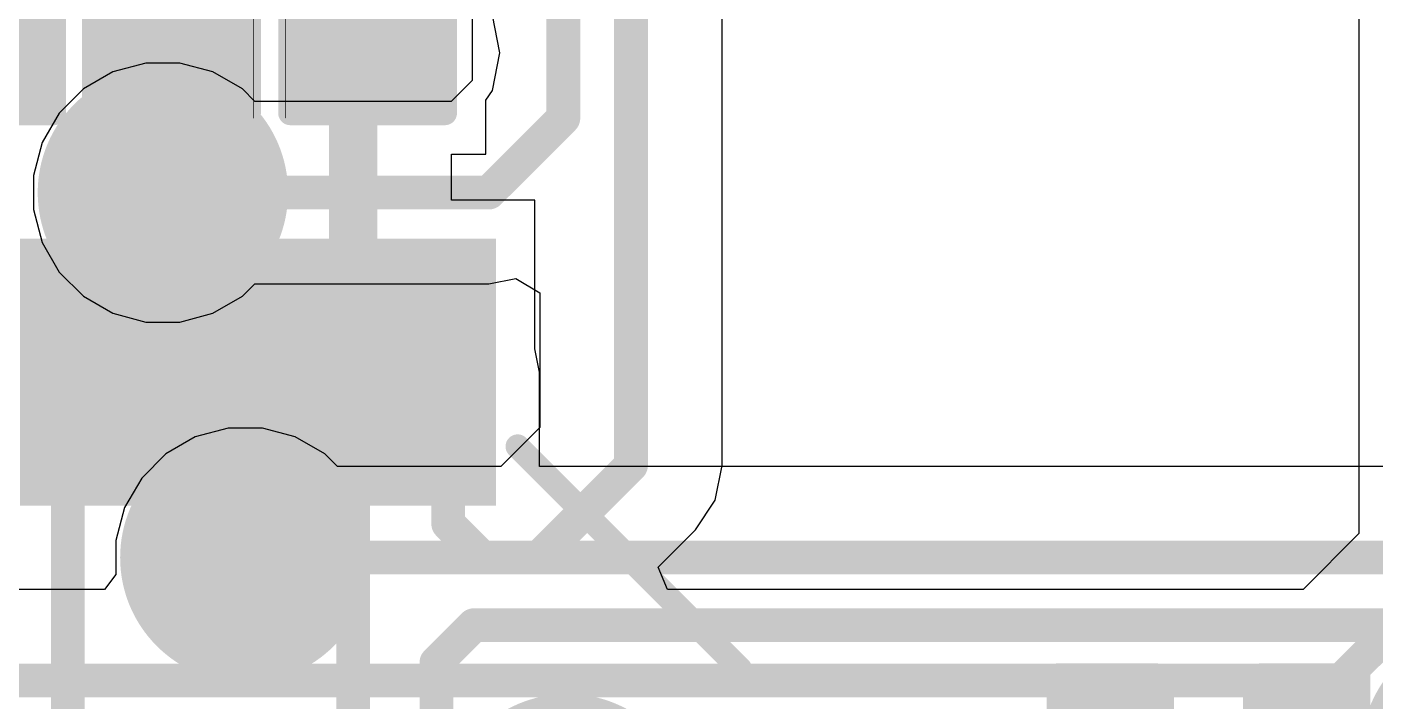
# Model space of a CAD drawing. Header units: inches. Extents: x -0.14 to 3.84, y -0.14 to 3.05.
# Drawn here: x 2.3149 to 2.594, y 1.7827 to 1.9223 of the extents above; entities that cross this region are included whole.
import ezdxf

# ---------------------------------------------------------------- set-up
doc = ezdxf.new("R2010")
doc.units = ezdxf.units.IN
doc.header["$MEASUREMENT"] = 0
for name, color, linetype in [('Bottom Layer', 5, 'Continuous'), ('Bottom Solder', 6, 'Continuous'), ('Ground Layer', 76, 'Continuous'), ('Power Layer', 16, 'Continuous'), ('Top Layer', 1, 'Continuous'), ('Top Overlay', 2, 'Continuous'), ('Top Paste', 8, 'Continuous'), ('Top Solder', 216, 'Continuous'), ('Via Holes', 16, 'Continuous')]:
    doc.layers.add(name, color=color, linetype=linetype)

# ---------------------------------------------------------------- blocks, each defined once
blk = doc.blocks.new('64_LQFP__10_10__5')
at = {"layer": 'Top Layer'}
for points in [[(0.0748, 0.25), (0.0748, 0.20276), (0.06299, 0.20276), (0.06299, 0.25)], [(0.09449, 0.25), (0.09449, 0.20276), (0.08268, 0.20276), (0.08268, 0.25)], [(0.11417, 0.25), (0.11417, 0.20276), (0.10236, 0.20276), (0.10236, 0.25)], [(0.13386, 0.25), (0.13386, 0.20276), (0.12205, 0.20276), (0.12205, 0.25)], [(0.15354, 0.25), (0.15354, 0.20276), (0.14173, 0.20276), (0.14173, 0.25)]]:
    blk.add_hatch(color=1, dxfattribs=at).paths.add_polyline_path(points)
at = {"layer": 'Top Paste'}
for points in [[(0.0748, 0.25), (0.0748, 0.20276), (0.06299, 0.20276), (0.06299, 0.25)], [(0.09449, 0.25), (0.09449, 0.20276), (0.08268, 0.20276), (0.08268, 0.25)], [(0.11417, 0.25), (0.11417, 0.20276), (0.10236, 0.20276), (0.10236, 0.25)], [(0.13386, 0.25), (0.13386, 0.20276), (0.12205, 0.20276), (0.12205, 0.25)], [(0.15354, 0.25), (0.15354, 0.20276), (0.14173, 0.20276), (0.14173, 0.25)]]:
    blk.add_hatch(color=8, dxfattribs=at).paths.add_polyline_path(points)
at = {"layer": 'Top Solder'}
for points in [[(0.0788, 0.254), (0.0788, 0.19876), (0.05899, 0.19876), (0.05899, 0.254)], [(0.09849, 0.254), (0.09849, 0.19876), (0.07868, 0.19876), (0.07868, 0.254)], [(0.11817, 0.254), (0.11817, 0.19876), (0.09836, 0.19876), (0.09836, 0.254)], [(0.13786, 0.254), (0.13786, 0.19876), (0.11805, 0.19876), (0.11805, 0.254)], [(0.15754, 0.254), (0.15754, 0.19876), (0.13773, 0.19876), (0.13773, 0.254)]]:
    blk.add_hatch(color=216, dxfattribs=at).paths.add_polyline_path(points)
at = {"layer": 'Top Overlay'}
blk.add_lwpolyline([(0.162, 0.211, 0.005, 0.005, 0), (0.208, 0.165, 0.005, 0.005, 0)], format="xyseb", dxfattribs=at)
for points in [[(0.16075, 0.211, 0.0025, 0.0025, 1), (0.16325, 0.211, 0.0025, 0.0025, 1)], [(0.20675, 0.165, 0.0025, 0.0025, 1), (0.20925, 0.165, 0.0025, 0.0025, 1)]]:
    blk.add_lwpolyline(points, format="xyseb", close=True, dxfattribs=at)
blk = doc.blocks.new('R___0402_48')
at = {"layer": 'Top Layer'}
for points in [[(-0.0275, -0.0125), (-0.0275, 0.0125), (-0.0095, 0.0125), (-0.0095, -0.0125)], [(0.0095, -0.0125), (0.0095, 0.0125), (0.0275, 0.0125), (0.0275, -0.0125)]]:
    blk.add_hatch(color=1, dxfattribs=at).paths.add_polyline_path(points)
at = {"layer": 'Top Paste'}
for points in [[(-0.0275, -0.0125), (-0.0275, 0.0125), (-0.0095, 0.0125), (-0.0095, -0.0125)], [(0.0095, -0.0125), (0.0095, 0.0125), (0.0275, 0.0125), (0.0275, -0.0125)]]:
    blk.add_hatch(color=8, dxfattribs=at).paths.add_polyline_path(points)
at = {"layer": 'Top Solder'}
for points in [[(-0.02967, -0.01466), (-0.02967, 0.01467), (-0.00734, 0.01467), (-0.00734, -0.01466)], [(0.00733, -0.01466), (0.00733, 0.01467), (0.02967, 0.01467), (0.02967, -0.01466)]]:
    blk.add_hatch(color=216, dxfattribs=at).paths.add_polyline_path(points)
at = {"layer": 'Top Overlay'}
for points in [[(-0.031, 0.016, 0.005, 0.005, 0), (-0.031, -0.016, 0.005, 0.005, 0)], [(-0.031, 0.016, 0.005, 0.005, 0), (0.031, 0.016, 0.005, 0.005, 0)], [(0.031, 0.016, 0.005, 0.005, 0), (0.031, -0.016, 0.005, 0.005, 0)], [(-0.031, -0.016, 0.005, 0.005, 0), (0.031, -0.016, 0.005, 0.005, 0)], [(-0.032, -0.017, 0.000127, 0.000127, 0), (0.032, -0.017, 0.000127, 0.000127, 0)]]:
    blk.add_lwpolyline(points, format="xyseb", dxfattribs=at)
for points in [[(-0.03225, 0.016, 0.0025, 0.0025, 1), (-0.02975, 0.016, 0.0025, 0.0025, 1)], [(-0.03225, 0.016, 0.0025, 0.0025, 1), (-0.02975, 0.016, 0.0025, 0.0025, 1)], [(0.02975, 0.016, 0.0025, 0.0025, 1), (0.03225, 0.016, 0.0025, 0.0025, 1)], [(0.02975, 0.016, 0.0025, 0.0025, 1), (0.03225, 0.016, 0.0025, 0.0025, 1)], [(-0.03225, -0.016, 0.0025, 0.0025, 1), (-0.02975, -0.016, 0.0025, 0.0025, 1)], [(-0.03225, -0.016, 0.0025, 0.0025, 1), (-0.02975, -0.016, 0.0025, 0.0025, 1)], [(0.02975, -0.016, 0.0025, 0.0025, 1), (0.03225, -0.016, 0.0025, 0.0025, 1)], [(0.02975, -0.016, 0.0025, 0.0025, 1), (0.03225, -0.016, 0.0025, 0.0025, 1)], [(-0.03203, -0.017, 0.0000635, 0.0000635, 1), (-0.03197, -0.017, 0.0000635, 0.0000635, 1)], [(0.03197, -0.017, 0.0000635, 0.0000635, 1), (0.03203, -0.017, 0.0000635, 0.0000635, 1)]]:
    blk.add_lwpolyline(points, format="xyseb", close=True, dxfattribs=at)
blk = doc.blocks.new('R___0402_57')
at = {"layer": 'Top Layer'}
for points in [[(-0.0275, -0.0125), (-0.0275, 0.0125), (-0.0095, 0.0125), (-0.0095, -0.0125)], [(0.0095, -0.0125), (0.0095, 0.0125), (0.0275, 0.0125), (0.0275, -0.0125)]]:
    blk.add_hatch(color=1, dxfattribs=at).paths.add_polyline_path(points)
at = {"layer": 'Top Paste'}
for points in [[(-0.0275, -0.0125), (-0.0275, 0.0125), (-0.0095, 0.0125), (-0.0095, -0.0125)], [(0.0095, -0.0125), (0.0095, 0.0125), (0.0275, 0.0125), (0.0275, -0.0125)]]:
    blk.add_hatch(color=8, dxfattribs=at).paths.add_polyline_path(points)
at = {"layer": 'Top Solder'}
for points in [[(-0.02966, -0.01467), (-0.02966, 0.01467), (-0.00733, 0.01467), (-0.00733, -0.01467)], [(0.00734, -0.01467), (0.00734, 0.01467), (0.02967, 0.01467), (0.02967, -0.01467)]]:
    blk.add_hatch(color=216, dxfattribs=at).paths.add_polyline_path(points)
at = {"layer": 'Top Overlay'}
for points in [[(-0.031, -0.016, 0.005, 0.005, 0), (-0.031, 0.016, 0.005, 0.005, 0)], [(0.031, 0.016, 0.005, 0.005, 0), (-0.031, 0.016, 0.005, 0.005, 0)], [(0.031, -0.016, 0.005, 0.005, 0), (0.031, 0.016, 0.005, 0.005, 0)], [(0.031, -0.016, 0.005, 0.005, 0), (-0.031, -0.016, 0.005, 0.005, 0)], [(0.032, -0.017, 0.000127, 0.000127, 0), (-0.032, -0.017, 0.000127, 0.000127, 0)]]:
    blk.add_lwpolyline(points, format="xyseb", dxfattribs=at)
for points in [[(-0.03225, 0.016, 0.0025, 0.0025, 1), (-0.02975, 0.016, 0.0025, 0.0025, 1)], [(-0.03225, 0.016, 0.0025, 0.0025, 1), (-0.02975, 0.016, 0.0025, 0.0025, 1)], [(0.02975, 0.016, 0.0025, 0.0025, 1), (0.03225, 0.016, 0.0025, 0.0025, 1)], [(0.02975, 0.016, 0.0025, 0.0025, 1), (0.03225, 0.016, 0.0025, 0.0025, 1)], [(-0.03225, -0.016, 0.0025, 0.0025, 1), (-0.02975, -0.016, 0.0025, 0.0025, 1)], [(-0.03225, -0.016, 0.0025, 0.0025, 1), (-0.02975, -0.016, 0.0025, 0.0025, 1)], [(0.02975, -0.016, 0.0025, 0.0025, 1), (0.03225, -0.016, 0.0025, 0.0025, 1)], [(0.02975, -0.016, 0.0025, 0.0025, 1), (0.03225, -0.016, 0.0025, 0.0025, 1)], [(-0.03203, -0.017, 0.0000635, 0.0000635, 1), (-0.03197, -0.017, 0.0000635, 0.0000635, 1)], [(0.03197, -0.017, 0.0000635, 0.0000635, 1), (0.03203, -0.017, 0.0000635, 0.0000635, 1)]]:
    blk.add_lwpolyline(points, format="xyseb", close=True, dxfattribs=at)
blk = doc.blocks.new('R___0402_61')
at = {"layer": 'Top Layer'}
for points in [[(-0.0275, -0.0125), (-0.0275, 0.0125), (-0.0095, 0.0125), (-0.0095, -0.0125)], [(0.0095, -0.0125), (0.0095, 0.0125), (0.0275, 0.0125), (0.0275, -0.0125)]]:
    blk.add_hatch(color=1, dxfattribs=at).paths.add_polyline_path(points)
at = {"layer": 'Top Paste'}
for points in [[(-0.0275, -0.0125), (-0.0275, 0.0125), (-0.0095, 0.0125), (-0.0095, -0.0125)], [(0.0095, -0.0125), (0.0095, 0.0125), (0.0275, 0.0125), (0.0275, -0.0125)]]:
    blk.add_hatch(color=8, dxfattribs=at).paths.add_polyline_path(points)
at = {"layer": 'Top Solder'}
for points in [[(-0.02966, -0.01467), (-0.02966, 0.01466), (-0.00733, 0.01466), (-0.00733, -0.01467)], [(0.00734, -0.01467), (0.00734, 0.01466), (0.02967, 0.01466), (0.02967, -0.01467)]]:
    blk.add_hatch(color=216, dxfattribs=at).paths.add_polyline_path(points)
at = {"layer": 'Top Overlay'}
for points in [[(-0.031, -0.016, 0.005, 0.005, 0), (-0.031, 0.016, 0.005, 0.005, 0)], [(0.031, 0.016, 0.005, 0.005, 0), (-0.031, 0.016, 0.005, 0.005, 0)], [(0.031, -0.016, 0.005, 0.005, 0), (0.031, 0.016, 0.005, 0.005, 0)], [(0.031, -0.016, 0.005, 0.005, 0), (-0.031, -0.016, 0.005, 0.005, 0)], [(0.032, -0.017, 0.000127, 0.000127, 0), (-0.032, -0.017, 0.000127, 0.000127, 0)]]:
    blk.add_lwpolyline(points, format="xyseb", dxfattribs=at)
for points in [[(-0.03225, 0.016, 0.0025, 0.0025, 1), (-0.02975, 0.016, 0.0025, 0.0025, 1)], [(-0.03225, 0.016, 0.0025, 0.0025, 1), (-0.02975, 0.016, 0.0025, 0.0025, 1)], [(0.02975, 0.016, 0.0025, 0.0025, 1), (0.03225, 0.016, 0.0025, 0.0025, 1)], [(0.02975, 0.016, 0.0025, 0.0025, 1), (0.03225, 0.016, 0.0025, 0.0025, 1)], [(-0.03225, -0.016, 0.0025, 0.0025, 1), (-0.02975, -0.016, 0.0025, 0.0025, 1)], [(-0.03225, -0.016, 0.0025, 0.0025, 1), (-0.02975, -0.016, 0.0025, 0.0025, 1)], [(0.02975, -0.016, 0.0025, 0.0025, 1), (0.03225, -0.016, 0.0025, 0.0025, 1)], [(0.02975, -0.016, 0.0025, 0.0025, 1), (0.03225, -0.016, 0.0025, 0.0025, 1)], [(-0.03203, -0.017, 0.0000635, 0.0000635, 1), (-0.03197, -0.017, 0.0000635, 0.0000635, 1)], [(0.03197, -0.017, 0.0000635, 0.0000635, 1), (0.03203, -0.017, 0.0000635, 0.0000635, 1)]]:
    blk.add_lwpolyline(points, format="xyseb", close=True, dxfattribs=at)
blk = doc.blocks.new('C___0402_130')
at = {"layer": 'Top Layer'}
for points in [[(-0.0275, -0.0125), (-0.0275, 0.0125), (-0.0095, 0.0125), (-0.0095, -0.0125)], [(0.0095, -0.0125), (0.0095, 0.0125), (0.0275, 0.0125), (0.0275, -0.0125)]]:
    blk.add_hatch(color=1, dxfattribs=at).paths.add_polyline_path(points)
at = {"layer": 'Top Paste'}
for points in [[(-0.0275, -0.0125), (-0.0275, 0.0125), (-0.0095, 0.0125), (-0.0095, -0.0125)], [(0.0095, -0.0125), (0.0095, 0.0125), (0.0275, 0.0125), (0.0275, -0.0125)]]:
    blk.add_hatch(color=8, dxfattribs=at).paths.add_polyline_path(points)
at = {"layer": 'Top Solder'}
for points in [[(-0.02986, -0.01486), (-0.02986, 0.01486), (-0.00714, 0.01486), (-0.00714, -0.01486)], [(0.00714, -0.01486), (0.00714, 0.01486), (0.02986, 0.01486), (0.02986, -0.01486)]]:
    blk.add_hatch(color=216, dxfattribs=at).paths.add_polyline_path(points)
at = {"layer": 'Top Overlay'}
for points in [[(-0.011, 0.016, 0.005, 0.005, 0), (-0.031, 0.016, 0.005, 0.005, 0)], [(-0.031, 0.016, 0.005, 0.005, 0), (-0.031, -0.016, 0.005, 0.005, 0)], [(0.031, 0.016, 0.005, 0.005, 0), (0.011, 0.016, 0.005, 0.005, 0)], [(0.031, 0.016, 0.005, 0.005, 0), (0.031, -0.016, 0.005, 0.005, 0)], [(-0.011, -0.016, 0.005, 0.005, 0), (-0.031, -0.016, 0.005, 0.005, 0)], [(0.031, -0.016, 0.005, 0.005, 0), (0.011, -0.016, 0.005, 0.005, 0)]]:
    blk.add_lwpolyline(points, format="xyseb", dxfattribs=at)
for points in [[(-0.03225, 0.016, 0.0025, 0.0025, 1), (-0.02975, 0.016, 0.0025, 0.0025, 1)], [(-0.03225, 0.016, 0.0025, 0.0025, 1), (-0.02975, 0.016, 0.0025, 0.0025, 1)], [(-0.01225, 0.016, 0.0025, 0.0025, 1), (-0.00975, 0.016, 0.0025, 0.0025, 1)], [(0.00975, 0.016, 0.0025, 0.0025, 1), (0.01225, 0.016, 0.0025, 0.0025, 1)], [(0.02975, 0.016, 0.0025, 0.0025, 1), (0.03225, 0.016, 0.0025, 0.0025, 1)], [(0.02975, 0.016, 0.0025, 0.0025, 1), (0.03225, 0.016, 0.0025, 0.0025, 1)], [(-0.03225, -0.016, 0.0025, 0.0025, 1), (-0.02975, -0.016, 0.0025, 0.0025, 1)], [(-0.03225, -0.016, 0.0025, 0.0025, 1), (-0.02975, -0.016, 0.0025, 0.0025, 1)], [(-0.01225, -0.016, 0.0025, 0.0025, 1), (-0.00975, -0.016, 0.0025, 0.0025, 1)], [(0.00975, -0.016, 0.0025, 0.0025, 1), (0.01225, -0.016, 0.0025, 0.0025, 1)], [(0.02975, -0.016, 0.0025, 0.0025, 1), (0.03225, -0.016, 0.0025, 0.0025, 1)], [(0.02975, -0.016, 0.0025, 0.0025, 1), (0.03225, -0.016, 0.0025, 0.0025, 1)]]:
    blk.add_lwpolyline(points, format="xyseb", close=True, dxfattribs=at)

msp = doc.modelspace()

# ---------------------------------------------------------------- hatches: boundary and pattern name
at = {"layer": 'Bottom Layer'}
h = msp.add_hatch(color=5, dxfattribs=at)
edge = h.paths.add_edge_path()
edge.add_arc((2.34307, 1.888), 0.01181, 0, 360)
h = msp.add_hatch(color=5, dxfattribs=at)
edge = h.paths.add_edge_path()
edge.add_arc((2.36013, 1.81245), 0.01181, 0, 360)
at = {"layer": 'Bottom Solder'}
h = msp.add_hatch(color=6, dxfattribs=at)
edge = h.paths.add_edge_path()
edge.add_arc((2.34307, 1.888), 0.01581, 0, 360)
h = msp.add_hatch(color=6, dxfattribs=at)
edge = h.paths.add_edge_path()
edge.add_arc((2.36013, 1.81245), 0.01581, 0, 360)
at = {"layer": 'Ground Layer'}
h = msp.add_hatch(color=76, dxfattribs=at)
edge = h.paths.add_edge_path()
edge.add_arc((2.34307, 1.888), 0.02591, 0, 360)
h = msp.add_hatch(color=76, dxfattribs=at)
edge = h.paths.add_edge_path()
edge.add_arc((2.36013, 1.81245), 0.02591, 0, 360)
at = {"layer": 'Power Layer'}
h = msp.add_hatch(color=16, dxfattribs=at)
edge = h.paths.add_edge_path()
edge.add_arc((2.34307, 1.888), 0.02591, 0, 360)
h = msp.add_hatch(color=16, dxfattribs=at)
edge = h.paths.add_edge_path()
edge.add_arc((2.36013, 1.81245), 0.02591, 0, 360)
h = msp.add_hatch(color=16, dxfattribs=at)
edge = h.paths.add_edge_path()
edge.add_arc((2.617, 1.77208), 0.02591, 0, 360)
h = msp.add_hatch(color=16, dxfattribs=at)
edge = h.paths.add_edge_path()
edge.add_arc((2.42677, 1.7583), 0.02591, 0, 360)
at = {"layer": 'Top Layer'}
h = msp.add_hatch(color=1, dxfattribs=at)
edge = h.paths.add_edge_path()
edge.add_arc((2.34307, 1.888), 0.01181, 0, 360)
h = msp.add_hatch(color=1, dxfattribs=at)
edge = h.paths.add_edge_path()
edge.add_arc((2.36013, 1.81245), 0.01181, 0, 360)
at = {"layer": 'Top Solder'}
h = msp.add_hatch(color=216, dxfattribs=at)
edge = h.paths.add_edge_path()
edge.add_arc((2.34307, 1.888), 0.01581, 0, 360)
h = msp.add_hatch(color=216, dxfattribs=at)
edge = h.paths.add_edge_path()
edge.add_arc((2.36013, 1.81245), 0.01581, 0, 360)
at = {"layer": 'Via Holes'}
h = msp.add_hatch(color=7, dxfattribs=at)
edge = h.paths.add_edge_path()
edge.add_arc((2.34307, 1.888), 0.00591, 0, 360)
h = msp.add_hatch(color=7, dxfattribs=at)
edge = h.paths.add_edge_path()
edge.add_arc((2.36013, 1.81245), 0.00591, 0, 360)

# ---------------------------------------------------------------- linework, layer by layer
at = {"layer": 'Bottom Layer'}
for p, q in [((2.45881, 1.83153), (2.45881, 2.41134)), ((2.59063, 2.15572), (2.59063, 1.81741)), ((2.40709, 1.9521), (2.40709, 1.91123)), ((2.33954, 1.91481), (2.33272, 1.91298)), ((2.3466, 1.91481), (2.33954, 1.91481)), ((2.35342, 1.91298), (2.3466, 1.91481)), ((2.33272, 1.91298), (2.32661, 1.90945)), ((2.35953, 1.90945), (2.35342, 1.91298)), ((2.32661, 1.90945), (2.32162, 1.90446)), ((2.36212, 1.90686), (2.35953, 1.90945)), ((2.40709, 1.91123), (2.40272, 1.90686)), ((2.40272, 1.90686), (2.36212, 1.90686)), ((2.32162, 1.90446), (2.31809, 1.89835)), ((2.31809, 1.89835), (2.31626, 1.89153)), ((2.31626, 1.89153), (2.31626, 1.88447)), ((2.31626, 1.88447), (2.31809, 1.87765)), ((2.31809, 1.87765), (2.32162, 1.87154)), ((2.32162, 1.87154), (2.32661, 1.86655)), ((2.41053, 1.86914), (2.41609, 1.87024)), ((2.41609, 1.87024), (2.42109, 1.86725)), ((2.35953, 1.86655), (2.36212, 1.86914)), ((2.36212, 1.86914), (2.41053, 1.86914)), ((2.42109, 1.86725), (2.42109, 1.83934)), ((2.32661, 1.86655), (2.33272, 1.86302)), ((2.35342, 1.86302), (2.35953, 1.86655)), ((2.33272, 1.86302), (2.33954, 1.86119)), ((2.33954, 1.86119), (2.3466, 1.86119)), ((2.3466, 1.86119), (2.35342, 1.86302)), ((2.3566, 1.83926), (2.34978, 1.83743)), ((2.36366, 1.83926), (2.3566, 1.83926)), ((2.37048, 1.83743), (2.36366, 1.83926)), ((2.42109, 1.83934), (2.41305, 1.83131)), ((2.34978, 1.83743), (2.34367, 1.8339)), ((2.37659, 1.8339), (2.37048, 1.83743)), ((2.34367, 1.8339), (2.33868, 1.82891)), ((2.37918, 1.83131), (2.37659, 1.8339)), ((2.41305, 1.83131), (2.37918, 1.83131)), ((2.45737, 1.82431), (2.45881, 1.83153)), ((2.33868, 1.82891), (2.33515, 1.82279)), ((2.33515, 1.82279), (2.33332, 1.81598)), ((2.45329, 1.81819), (2.45737, 1.82431)), ((2.44557, 1.81048), (2.45329, 1.81819)), ((2.59063, 1.81741), (2.57908, 1.80586)), ((2.33332, 1.81598), (2.33332, 1.80892)), ((2.33332, 1.80892), (2.33098, 1.80586)), ((2.44749, 1.80586), (2.44557, 1.81048)), ((2.33098, 1.80586), (2.31054, 1.80586)), ((2.57908, 1.80586), (2.44749, 1.80586))]:
    msp.add_line(p, q, dxfattribs=at)
for points in [[(2.42595, 1.90341, 0.007, 0.007, 0), (2.42595, 2.42496, 0.007, 0.007, 0)], [(2.43995, 1.83153, 0.007, 0.007, 0), (2.43995, 2.41916, 0.007, 0.007, 0)], [(2.41053, 1.888, 0.007, 0.007, 0), (2.42595, 1.90341, 0.007, 0.007, 0)], [(2.34307, 1.888, 0.007, 0.007, 0), (2.41053, 1.888, 0.007, 0.007, 0)], [(2.42086, 1.81245, 0.007, 0.007, 0), (2.43995, 1.83153, 0.007, 0.007, 0)], [(2.36013, 1.81245, 0.007, 0.007, 0), (2.42086, 1.81245, 0.007, 0.007, 0)], [(2.5869, 1.787, 0.007, 0.007, 0), (2.60949, 1.80959, 0.007, 0.007, 0)], [(2.29897, 1.787, 0.007, 0.007, 0), (2.5869, 1.787, 0.007, 0.007, 0)]]:
    msp.add_lwpolyline(points, format="xyseb", dxfattribs=at)
for points in [[(2.4242, 1.90341, 0.0035, 0.0035, 1), (2.4277, 1.90341, 0.0035, 0.0035, 1)], [(2.4242, 1.90341, 0.0035, 0.0035, 1), (2.4277, 1.90341, 0.0035, 0.0035, 1)], [(2.34132, 1.888, 0.0035, 0.0035, 1), (2.34482, 1.888, 0.0035, 0.0035, 1)], [(2.40878, 1.888, 0.0035, 0.0035, 1), (2.41228, 1.888, 0.0035, 0.0035, 1)], [(2.40878, 1.888, 0.0035, 0.0035, 1), (2.41228, 1.888, 0.0035, 0.0035, 1)], [(2.4382, 1.83153, 0.0035, 0.0035, 1), (2.4417, 1.83153, 0.0035, 0.0035, 1)], [(2.4382, 1.83153, 0.0035, 0.0035, 1), (2.4417, 1.83153, 0.0035, 0.0035, 1)], [(2.35838, 1.81245, 0.0035, 0.0035, 1), (2.36188, 1.81245, 0.0035, 0.0035, 1)], [(2.41911, 1.81245, 0.0035, 0.0035, 1), (2.42261, 1.81245, 0.0035, 0.0035, 1)], [(2.41911, 1.81245, 0.0035, 0.0035, 1), (2.42261, 1.81245, 0.0035, 0.0035, 1)], [(2.58515, 1.787, 0.0035, 0.0035, 1), (2.58865, 1.787, 0.0035, 0.0035, 1)], [(2.58515, 1.787, 0.0035, 0.0035, 1), (2.58865, 1.787, 0.0035, 0.0035, 1)]]:
    msp.add_lwpolyline(points, format="xyseb", close=True, dxfattribs=at)
at = {"layer": 'Top Layer'}
for p, q in [((2.41283, 1.91695), (2.41128, 1.92475)), ((2.41128, 1.90914), (2.41283, 1.91695)), ((2.40994, 1.90714), (2.41128, 1.90914)), ((2.40994, 1.89595), (2.40994, 1.90714)), ((2.40283, 1.88645), (2.40283, 1.89595)), ((2.40283, 1.89595), (2.40994, 1.89595)), ((2.42003, 1.88645), (2.40283, 1.88645)), ((2.42003, 1.85563), (2.42003, 1.88645)), ((2.42099, 1.85082), (2.42003, 1.85563)), ((2.42099, 1.83131), (2.42099, 1.85082)), ((2.66908, 1.83131), (2.42099, 1.83131))]:
    msp.add_line(p, q, dxfattribs=at)
for points in [[(2.34304, 1.888, 0.01, 0.01, 0), (2.34304, 1.91695, 0.01, 0.01, 0)], [(2.38244, 1.91045, 0.01, 0.01, 0), (2.38894, 1.91695, 0.01, 0.01, 0)], [(2.38894, 1.91695, 0.01, 0.01, 0), (2.39244, 1.91695, 0.01, 0.01, 0)], [(2.38244, 1.88727, 0.01, 0.01, 0), (2.38244, 1.91045, 0.01, 0.01, 0)], [(2.34307, 1.85082, 0.01, 0.01, 0), (2.34307, 1.888, 0.01, 0.01, 0)], [(2.38244, 1.85082, 0.01, 0.01, 0), (2.38244, 1.88727, 0.01, 0.01, 0)], [(2.36185, 1.84992, 0.01, 0.01, 0), (2.36276, 1.85082, 0.01, 0.01, 0)], [(2.32339, 1.56686, 0.007, 0.007, 0), (2.32339, 1.85082, 0.007, 0.007, 0)], [(2.36285, 1.81417, 0.01, 0.01, 0), (2.36285, 1.84992, 0.01, 0.01, 0)], [(2.38244, 1.76618, 0.007, 0.007, 0), (2.38244, 1.85082, 0.007, 0.007, 0)], [(2.40213, 1.81945, 0.007, 0.007, 0), (2.40213, 1.85082, 0.007, 0.007, 0)], [(2.40213, 1.81945, 0.007, 0.007, 0), (2.40914, 1.81245, 0.007, 0.007, 0)], [(2.36013, 1.81245, 0.01, 0.01, 0), (2.36185, 1.81417, 0.01, 0.01, 0)], [(2.40914, 1.81245, 0.007, 0.007, 0), (2.66908, 1.81245, 0.007, 0.007, 0)], [(2.39969, 1.7907, 0.007, 0.007, 0), (2.40744, 1.79845, 0.007, 0.007, 0)], [(2.40744, 1.79845, 0.007, 0.007, 0), (2.66255, 1.79845, 0.007, 0.007, 0)], [(2.39969, 1.74034, 0.007, 0.007, 0), (2.39969, 1.7907, 0.007, 0.007, 0)]]:
    msp.add_lwpolyline(points, format="xyseb", dxfattribs=at)
for points in [[(2.34054, 1.91695, 0.005, 0.005, 1), (2.34554, 1.91695, 0.005, 0.005, 1)], [(2.38644, 1.91695, 0.005, 0.005, 1), (2.39144, 1.91695, 0.005, 0.005, 1)], [(2.38644, 1.91695, 0.005, 0.005, 1), (2.39144, 1.91695, 0.005, 0.005, 1)], [(2.38994, 1.91695, 0.005, 0.005, 1), (2.39494, 1.91695, 0.005, 0.005, 1)], [(2.37994, 1.91045, 0.005, 0.005, 1), (2.38494, 1.91045, 0.005, 0.005, 1)], [(2.37994, 1.91045, 0.005, 0.005, 1), (2.38494, 1.91045, 0.005, 0.005, 1)], [(2.34054, 1.888, 0.005, 0.005, 1), (2.34554, 1.888, 0.005, 0.005, 1)], [(2.34057, 1.888, 0.005, 0.005, 1), (2.34557, 1.888, 0.005, 0.005, 1)], [(2.37994, 1.88727, 0.005, 0.005, 1), (2.38494, 1.88727, 0.005, 0.005, 1)], [(2.37994, 1.88727, 0.005, 0.005, 1), (2.38494, 1.88727, 0.005, 0.005, 1)], [(2.34057, 1.85082, 0.005, 0.005, 1), (2.34557, 1.85082, 0.005, 0.005, 1)], [(2.36026, 1.85082, 0.005, 0.005, 1), (2.36526, 1.85082, 0.005, 0.005, 1)], [(2.37994, 1.85082, 0.005, 0.005, 1), (2.38494, 1.85082, 0.005, 0.005, 1)], [(2.32164, 1.85082, 0.0035, 0.0035, 1), (2.32514, 1.85082, 0.0035, 0.0035, 1)], [(2.35935, 1.84992, 0.005, 0.005, 1), (2.36435, 1.84992, 0.005, 0.005, 1)], [(2.36035, 1.84992, 0.005, 0.005, 1), (2.36535, 1.84992, 0.005, 0.005, 1)], [(2.38069, 1.85082, 0.0035, 0.0035, 1), (2.38419, 1.85082, 0.0035, 0.0035, 1)], [(2.40038, 1.85082, 0.0035, 0.0035, 1), (2.40388, 1.85082, 0.0035, 0.0035, 1)], [(2.40038, 1.81945, 0.0035, 0.0035, 1), (2.40388, 1.81945, 0.0035, 0.0035, 1)], [(2.40038, 1.81945, 0.0035, 0.0035, 1), (2.40388, 1.81945, 0.0035, 0.0035, 1)], [(2.35763, 1.81245, 0.005, 0.005, 1), (2.36263, 1.81245, 0.005, 0.005, 1)], [(2.35935, 1.81417, 0.005, 0.005, 1), (2.36435, 1.81417, 0.005, 0.005, 1)], [(2.36035, 1.81417, 0.005, 0.005, 1), (2.36535, 1.81417, 0.005, 0.005, 1)], [(2.40739, 1.81245, 0.0035, 0.0035, 1), (2.41089, 1.81245, 0.0035, 0.0035, 1)], [(2.40739, 1.81245, 0.0035, 0.0035, 1), (2.41089, 1.81245, 0.0035, 0.0035, 1)], [(2.40569, 1.79845, 0.0035, 0.0035, 1), (2.40919, 1.79845, 0.0035, 0.0035, 1)], [(2.40569, 1.79845, 0.0035, 0.0035, 1), (2.40919, 1.79845, 0.0035, 0.0035, 1)], [(2.39794, 1.7907, 0.0035, 0.0035, 1), (2.40144, 1.7907, 0.0035, 0.0035, 1)], [(2.39794, 1.7907, 0.0035, 0.0035, 1), (2.40144, 1.7907, 0.0035, 0.0035, 1)]]:
    msp.add_lwpolyline(points, format="xyseb", close=True, dxfattribs=at)

# ---------------------------------------------------------------- block references
for name, p, rotation in [('R___0402_57', (2.30449, 1.93545), 270), ('R___0402_48', (2.34485, 1.93545), 90), ('R___0402_61', (2.38544, 1.93545), 270), ('C___0402_130', (2.55949, 1.77208), 180)]:
    msp.add_blockref(name, p, dxfattribs=dict(rotation=rotation))
msp.add_blockref('64_LQFP__10_10__5', (2.25449, 1.62445))

doc.saveas('drawing.dxf')
